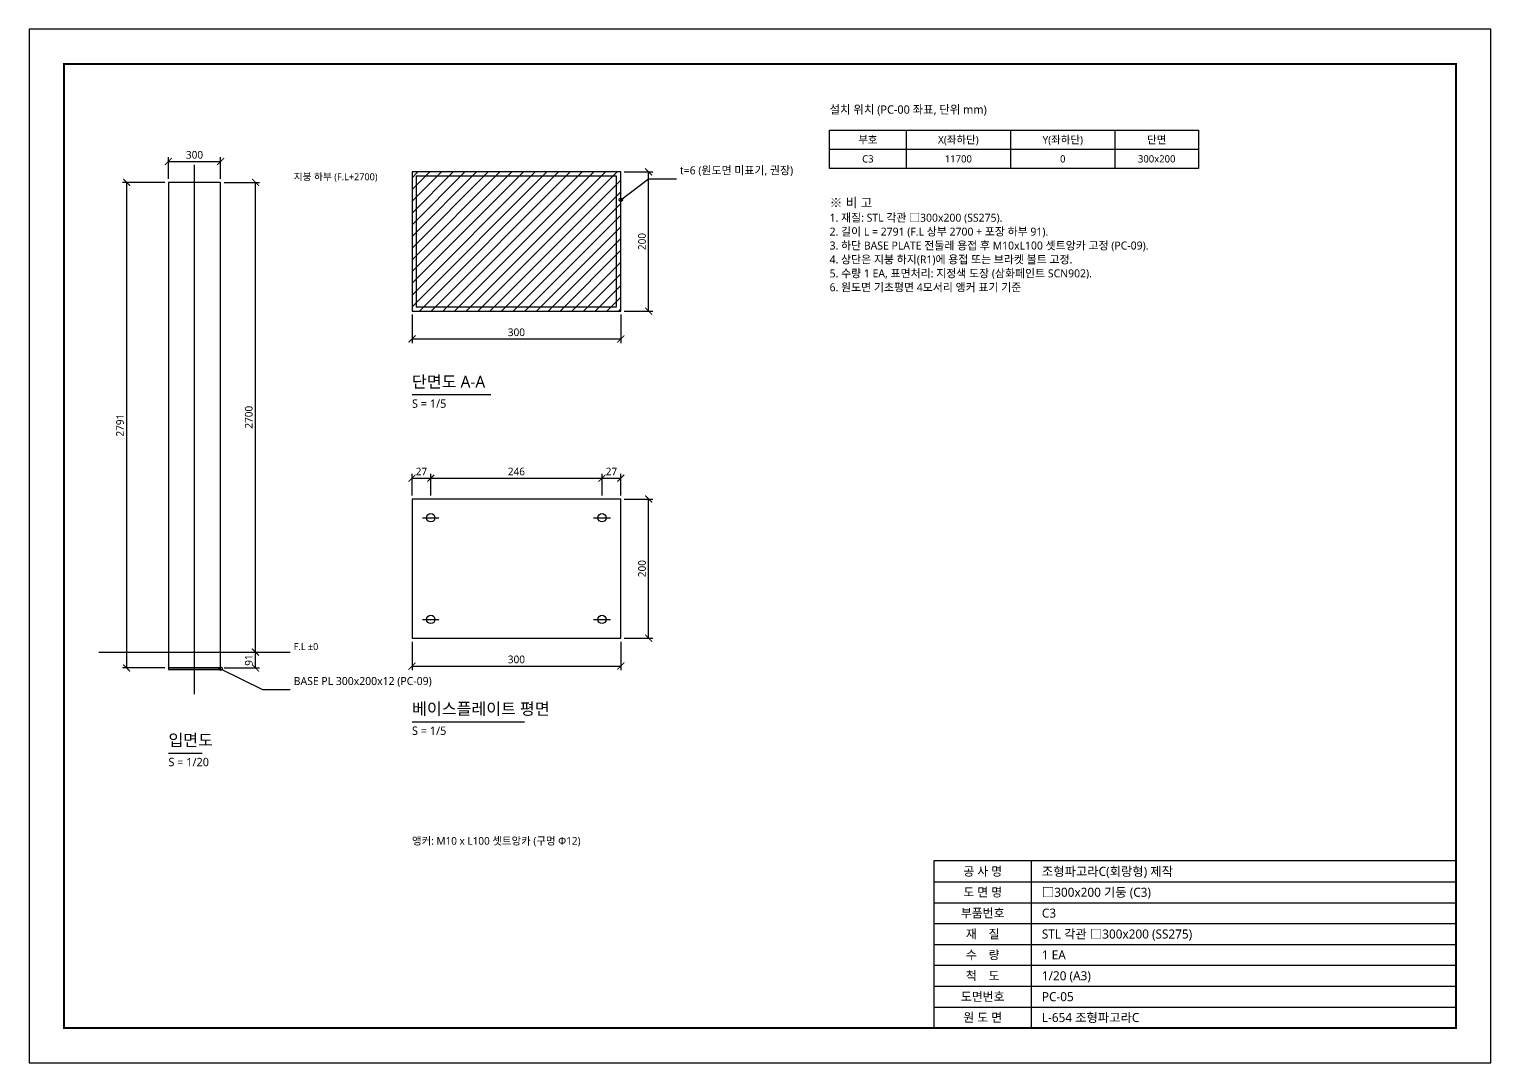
# Model space of a CAD drawing. Header units: millimetres. Extents: x 0 to 600420, y 0 to 14850.
# Drawn here: x 250000 to 258400, y 0 to 5940 of the extents above; entities that cross this region are included whole.
import ezdxf
from ezdxf.enums import TextEntityAlignment as Align

# ---------------------------------------------------------------- set-up
doc = ezdxf.new("R2010")
doc.units = ezdxf.units.MM
doc.linetypes.add('CENTER', pattern=[5.08, 3.175, -0.635, 0.635, -0.635])
for name, color, linetype in [('CENTER', 1, 'CENTER'), ('DIM', 3, 'Continuous'), ('FRAME', 7, 'Continuous'), ('HATCH', 8, 'Continuous'), ('NOTE', 1, 'Continuous'), ('OUTLINE', 7, 'Continuous'), ('TEXT', 7, 'Continuous'), ('THIN', 8, 'Continuous')]:
    doc.layers.add(name, color=color, linetype=linetype)
doc.styles.add('KOR', font='NanumGothic.ttf')
doc.dimstyles.new('PART', dxfattribs={"dimtxt": 2.2, "dimasz": 2, "dimexe": 1.2, "dimexo": 1, "dimgap": 0.8, "dimtad": 1, "dimdec": 1, "dimlfac": 100, "dimdsep": 46, "dimtxsty": 'KOR', "dimblk": 'ARCHTICK', "dimcen": 2.5, "dimclrd": 3, "dimclre": 3, "dimclrt": 3, "dimazin": 3, "dimtfac": 0.5, "dimtmove": 2, "dimatfit": 3})

# ---------------------------------------------------------------- blocks, each defined once
blk = doc.blocks.new('_ARCHTICK')
at = {"color": 0, "linetype": 'BYBLOCK', "const_width": 0.15}
blk.add_lwpolyline([(-0.5, -0.5), (0.5, 0.5)], dxfattribs=at)

msp = doc.modelspace()

# ---------------------------------------------------------------- hatches: boundary and pattern name
at = {"layer": 'HATCH'}
h = msp.add_hatch(dxfattribs=at)
h.set_pattern_fill('ANSI31', scale=15)
h.paths.add_polyline_path([(252200, 4320), (253400, 4320), (253400, 5120), (252200, 5120)])

# ---------------------------------------------------------------- linework, layer by layer
at = {"layer": 'CENTER'}
for p, q in [((250950, 2119), (250950, 5160)), ((252260, 3132), (252356, 3132)), ((253244, 3132), (253340, 3132)), ((252260, 2548), (252356, 2548)), ((253244, 2548), (253340, 2548))]:
    msp.add_line(p, q, dxfattribs=at)
at = {"layer": 'DIM'}
for points in [[(253400, 4960), (253560, 5080), (253720, 5080)], [(251100, 2265), (251340, 2145), (251500, 2145)]]:
    msp.add_lwpolyline(points, dxfattribs=at)
for centre in [(253400, 4960), (251100, 2265)]:
    msp.add_circle(centre, 10, dxfattribs=at)
at = {"layer": 'FRAME'}
for points in [[(250000, 0), (258400, 0), (258400, 5940), (250000, 5940)], [(254600, 5360), (256720, 5360), (256720, 5140), (254600, 5140)], [(255200, 200), (258200, 200), (258200, 1160), (255200, 1160)]]:
    msp.add_lwpolyline(points, close=True, dxfattribs=at)
at = {"layer": 'FRAME', "const_width": 10}
msp.add_lwpolyline([(250200, 200), (258200, 200), (258200, 5740), (250200, 5740)], close=True, dxfattribs=at)
at = {"layer": 'NOTE'}
msp.add_line((250400, 2360), (251500, 2360), dxfattribs=at)
at = {"layer": 'OUTLINE'}
for points in [[(250800, 2269), (251100, 2269), (251100, 5060), (250800, 5060)], [(252200, 4320), (253400, 4320), (253400, 5120), (252200, 5120)], [(252200, 2440), (253400, 2440), (253400, 3240), (252200, 3240)], [(250800, 2260), (251100, 2260), (251100, 2269), (250800, 2269)]]:
    msp.add_lwpolyline(points, close=True, dxfattribs=at)
for centre in [(252308, 3132), (253292, 3132), (252308, 2548), (253292, 2548)]:
    msp.add_circle(centre, 24, dxfattribs=at)
at = {"layer": 'TEXT'}
for points in [[(252200, 3840), (252652.2, 3840)], [(252200, 1960), (252846, 1960)], [(250800, 1780), (250993.8, 1780)]]:
    msp.add_lwpolyline(points, dxfattribs=at)
at = {"layer": 'THIN'}
for points in [[(255040, 5360), (255040, 5140)], [(255640, 5360), (255640, 5140)], [(256240, 5360), (256240, 5140)], [(254600, 5250), (256720, 5250)], [(255760, 200), (255760, 1160)], [(255200, 1040), (258200, 1040)], [(255200, 920), (258200, 920)], [(255200, 800), (258200, 800)], [(255200, 680), (258200, 680)], [(255200, 560), (258200, 560)], [(255200, 440), (258200, 440)], [(255200, 320), (258200, 320)]]:
    msp.add_lwpolyline(points, dxfattribs=at)
for points in [[(252224, 4344), (253376, 4344), (253376, 5096), (252224, 5096)], [(252200, 2440), (253400, 2440), (253400, 3240), (252200, 3240)]]:
    msp.add_lwpolyline(points, close=True, dxfattribs=at)

# ---------------------------------------------------------------- texts
at = {"layer": 'TEXT', "style": 'KOR'}
for s, height, p in [('설치 위치 (PC-00 좌표, 단위 mm)', 48, (254600, 5440)), ('t=6 (원도면 미표기, 권장)', 46, (253740, 5092)), ('지붕 하부 (F.L+2700)', 40, (251520, 5060)), ('※ 비 고', 54, (254600, 4900)), ('1. 재질: STL 각관 □300x200 (SS275).', 46, (254600, 4820)), ('2. 길이 L = 2791 (F.L 상부 2700 + 포장 하부 91).', 46, (254600, 4740)), ('3. 하단 BASE PLATE 전둘레 용접 후 M10xL100 셋트앙카 고정 (PC-09).', 46, (254600, 4660)), ('4. 상단은 지붕 하지(R1)에 용접 또는 브라켓 볼트 고정.', 46, (254600, 4580)), ('5. 수량 1 EA, 표면처리: 지정색 도장 (삼화페인트 SCN902).', 46, (254600, 4500)), ('6. 원도면 기초평면 4모서리 앵커 표기 기준', 46, (254600, 4420)), ('단면도 A-A', 68, (252200, 3860)), ('S = 1/5', 48, (252200, 3750)), ('F.L ±0', 40, (251520, 2360)), ('BASE PL 300x200x12 (PC-09)', 46, (251520, 2157)), ('베이스플레이트 평면', 68, (252200, 1980)), ('S = 1/5', 48, (252200, 1870)), ('입면도', 68, (250800, 1800)), ('S = 1/20', 48, (250800, 1690)), ('앵커: M10 x L100 셋트앙카 (구멍 Φ12)', 44, (252200, 1240))]:
    msp.add_text(s, height=height, dxfattribs=at).set_placement(p, align=Align.BOTTOM_LEFT)
for s, height, p in [('부호', 44, (254820, 5305)), ('X(좌하단)', 44, (255340, 5305)), ('Y(좌하단)', 44, (255940, 5305)), ('단면', 44, (256480, 5305)), ('C3', 41.8, (254820, 5195)), ('11700', 41.8, (255340, 5195)), ('0', 41.8, (255940, 5195)), ('300x200', 41.8, (256480, 5195)), ('공 사 명', 50, (255480, 1100)), ('도 면 명', 50, (255480, 980)), ('부품번호', 50, (255480, 860)), ('재    질', 50, (255480, 740)), ('수    량', 50, (255480, 620)), ('척    도', 50, (255480, 500)), ('도면번호', 50, (255480, 380)), ('원 도 면', 50, (255480, 260))]:
    msp.add_text(s, height=height, dxfattribs=at).set_placement(p, align=Align.MIDDLE_CENTER)
for s, p in [('조형파고라C(회랑형) 제작', (255820, 1100)), ('□300x200 기둥 (C3)', (255820, 980)), ('C3', (255820, 860)), ('STL 각관 □300x200 (SS275)', (255820, 740)), ('1 EA', (255820, 620)), ('1/20 (A3)', (255820, 500)), ('PC-05', (255820, 380)), ('L-654 조형파고라C', (255820, 260))]:
    msp.add_text(s, height=52, dxfattribs=at).set_placement(p, align=Align.MIDDLE_LEFT)

# ---------------------------------------------------------------- dimensions: what is measured, and where the dimension line sits
at = {"layer": 'DIM'}
for base, p1, p2, override in [((250800, 5180), (250800, 5060), (251100, 5060), {"dimscale": 20, "dimlfac": 1}), ((252200, 4160), (252200, 4320), (253400, 4320), {"dimscale": 20, "dimlfac": 0.25}), ((252200, 3360), (252200, 3240), (252308, 3240), {"dimscale": 20, "dimlfac": 0.25}), ((252308, 3360), (252308, 3240), (253292, 3240), {"dimscale": 20, "dimlfac": 0.25}), ((253292, 3360), (253292, 3240), (253400, 3240), {"dimscale": 20, "dimlfac": 0.25}), ((252200, 2280), (252200, 2440), (253400, 2440), {"dimscale": 20, "dimlfac": 0.25})]:
    msp.add_linear_dim(base=base, p1=p1, p2=p2, dimstyle='PART', override=override, dxfattribs=at).render()
for base, p1, p2, override in [((253560, 4320), (253400, 4320), (253400, 5120), {"dimscale": 20, "dimlfac": 0.25}), ((250560, 2269), (250800, 2269), (250800, 5060), {"dimscale": 20, "dimlfac": 1}), ((251300, 2360), (251100, 2360), (251100, 5060), {"dimscale": 20, "dimlfac": 1}), ((253560, 2440), (253400, 2440), (253400, 3240), {"dimscale": 20, "dimlfac": 0.25}), ((251300, 2269), (251100, 2269), (251100, 2360), {"dimscale": 20, "dimlfac": 1})]:
    msp.add_linear_dim(base=base, p1=p1, p2=p2, angle=90, dimstyle='PART', override=override, dxfattribs=at).render()

doc.saveas('drawing.dxf')
